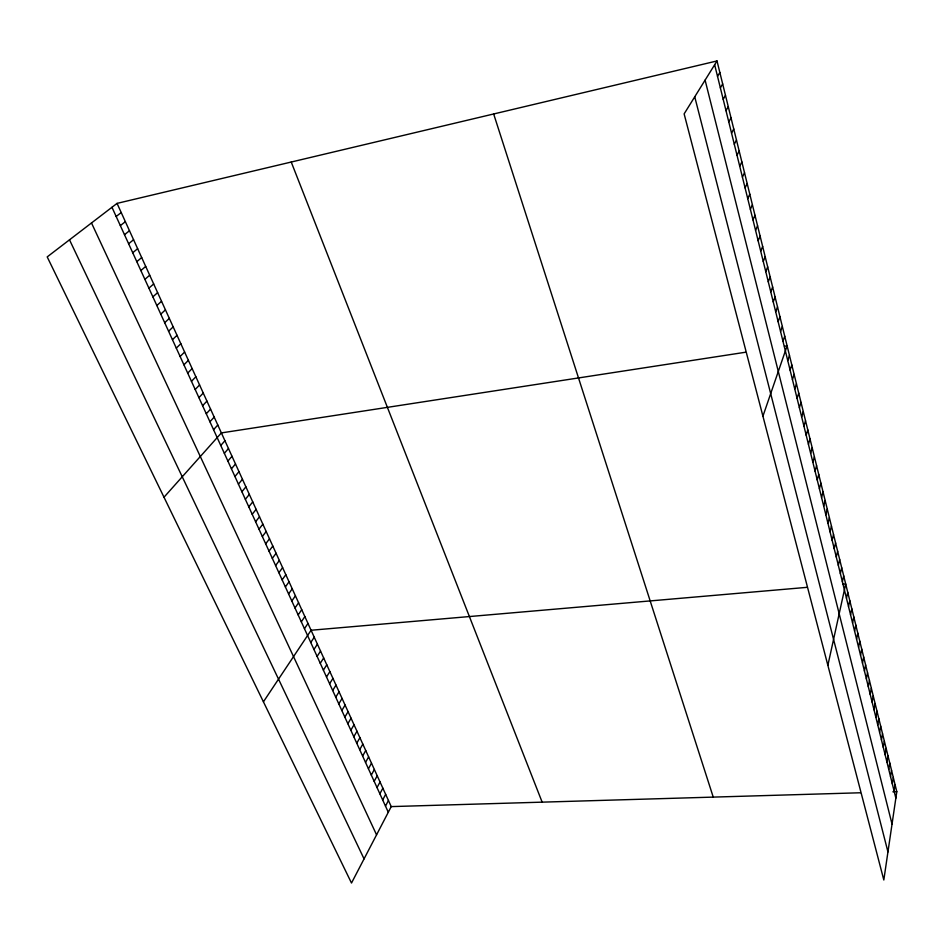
<?xml version="1.0" encoding="UTF-8"?>
<svg xmlns="http://www.w3.org/2000/svg" width="944" height="944" viewBox="0 0 944 944"><rect width="100%" height="100%" fill="white"/><g stroke="black" fill="none" stroke-linecap="round" stroke-linejoin="round"><path stroke-width="1.42" d="M896.8 791.697L883.82 879.985L684.129 113.882L717.015 60.947L896.8 791.697L892.871 791.804M894.086 791.025L895.054 784.582M892.316 783.862L893.295 777.419M890.534 776.641L891.514 770.233M888.741 769.384L889.744 762.988M886.935 762.091L887.95 755.707M885.13 754.752L886.145 748.38M883.301 747.365L884.327 741.016M881.472 739.943L882.51 733.606M879.619 732.461L880.681 726.148M877.767 724.945L878.829 718.655M875.89 717.393L876.976 711.115M874.014 709.782L875.112 703.528M872.126 702.124L873.235 695.893M870.226 694.43L871.336 688.211M868.315 686.677L869.436 680.482M866.38 678.889L867.524 672.706M864.444 671.042L865.601 664.895M862.497 663.16L863.666 657.024M860.539 655.219L861.719 649.106M858.568 647.23L859.76 641.141M856.574 639.194L857.789 633.129M854.58 631.111L855.807 625.07M852.574 622.981L853.813 616.951M850.544 614.792L851.807 608.797M848.514 606.555L849.777 600.585M846.461 598.26L847.747 592.313M827.876 665.319L845.706 583.994L842.898 584.242M842.39 581.775L843.7 575.875M840.361 573.574L841.694 567.71M838.331 565.326L839.676 559.485M836.278 557.031L837.635 551.213M834.213 548.688L835.593 542.894M832.136 540.287L833.528 534.516M830.047 531.826L831.452 526.091M827.947 523.318L829.375 517.607M825.835 514.763L827.274 509.076M823.711 506.149L825.162 500.485M821.563 497.476L823.038 491.848M819.416 488.756L820.891 483.151M817.244 479.977L818.743 474.407M815.061 471.139L816.572 465.604M812.867 462.253L814.401 456.743M810.648 453.297L812.206 447.822M808.43 444.294L809.999 438.854M806.188 435.231L807.769 429.815M803.934 426.11L805.539 420.729M801.668 416.929L803.285 411.584M799.379 407.678L801.019 402.368M797.078 398.38L798.742 393.105M794.765 389.011L796.441 383.771M792.441 379.582L794.128 374.379M790.093 370.095L791.804 364.927M787.733 360.549L789.467 355.416M762.929 416.186L787.107 345.846L784.488 346.247M782.965 341.256L784.735 336.206M780.558 331.509L782.352 326.494M778.139 321.703L779.945 316.724M775.697 311.827L777.526 306.894M773.242 301.879L775.095 296.982M770.764 291.873L772.64 287.023M768.274 281.796L770.174 276.981M765.773 271.648L767.684 266.881M763.248 261.429L765.183 256.709M760.711 251.139L762.658 246.467M758.15 240.779L760.121 236.153M755.566 230.36L757.572 225.769M752.97 219.858L754.999 215.315M750.362 209.273L752.403 204.777M747.731 198.629L749.796 194.181M745.087 187.903L747.176 183.502M742.409 177.094L744.533 172.752M739.73 166.227L741.866 161.92M737.016 155.264L739.176 151.016M117.056 203.385L391.229 806.601L351.498 883.053L47.2 256.898L117.056 203.385L717.015 60.947M734.29 144.231L736.485 140.042M385.494 806.129L388.444 800.488M382.686 799.981L385.659 794.352M379.866 793.798L382.851 788.181M731.553 133.128L733.759 128.986M377.034 787.579L380.043 781.986M374.178 781.337L377.211 775.756M371.311 775.071L374.355 769.49M728.78 121.929L731.022 117.847M368.431 768.758L371.499 763.2M365.529 762.422L368.62 756.876M725.995 110.66L728.261 106.625M362.626 756.05L365.729 750.515M359.699 749.642L362.826 744.12M356.761 743.211L359.912 737.701M723.198 99.309L725.476 95.332M353.799 736.733L356.974 731.246M350.838 730.231L354.024 724.756M347.852 723.694L351.062 718.231M720.366 87.875L722.679 83.945M344.843 717.121L348.076 711.67M341.822 710.525L345.079 705.085M717.523 76.346L719.859 72.487M338.79 703.882L342.07 698.454M335.745 697.203L339.049 691.799M332.677 690.489L336.005 685.096M329.598 683.751L332.937 678.37M326.506 676.966L329.869 671.609M323.391 670.146L326.777 664.8M320.252 663.302L323.674 657.968M317.113 656.41L320.547 651.089M313.951 649.484L317.408 644.186M310.765 642.51L314.246 637.235M263.423 701.817L311.072 630.25L806.778 587.369M304.452 628.68L307.98 623.429M301.313 621.813L304.865 616.585M298.162 614.91L301.726 609.694M294.988 607.971L298.587 602.779M291.802 600.998L295.425 595.817M288.593 593.977L292.239 588.82M285.371 586.932L289.041 581.787M282.138 579.84L285.831 574.719M278.881 572.713L282.598 567.615M275.613 565.55L279.353 560.465M272.32 558.352L276.096 553.29M269.016 551.107L272.804 546.069M265.689 543.827L269.512 538.8M262.349 536.511L266.196 531.507M258.986 529.147L262.857 524.168M255.6 521.749L259.506 516.781M252.201 514.303L256.131 509.371M248.791 506.822L252.744 501.913M245.357 499.305L249.334 494.408M241.9 491.741L245.9 486.868M238.419 484.142L242.455 479.281M234.926 476.496L238.997 471.658M231.422 468.802L235.504 464M227.893 461.073L232 456.282M224.342 453.297L228.483 448.53M220.766 445.474L224.943 440.742M163.996 497.228L221.38 432.907L745.43 352.254M213.556 429.709L217.793 425.024M209.934 421.756L214.194 417.095M206.276 413.755L210.571 409.118M202.606 405.719L206.925 401.106M198.913 397.625L203.255 393.046M195.196 389.494L199.573 384.94M191.455 381.317L195.868 376.786M187.703 373.092L192.139 368.585M183.927 364.809L188.399 360.337M180.115 356.49L184.623 352.041M176.292 348.124L180.835 343.699M172.457 339.698L177.024 335.309M168.587 331.238L173.189 326.872M164.693 322.718L169.33 318.388M160.775 314.151L165.448 309.844M156.846 305.526L161.542 301.266M152.881 296.864L157.624 292.628M148.904 288.144L153.671 283.943M144.892 279.377L149.695 275.2M140.868 270.55L145.706 266.409M136.809 261.677L141.683 257.57M132.738 252.744L137.635 248.673M128.632 243.764L133.576 239.717M124.502 234.726L129.481 230.714M120.348 225.628L125.363 221.663M116.171 216.483L121.221 212.553M391.229 806.601L860.385 792.771M69.502 239.823L364.054 858.887M91.497 222.961L376.562 834.826M111.97 207.291L388.291 812.241M291.236 162.038L542.151 802.152M493.665 113.976L713.239 797.102M694.737 96.807L887.95 851.901M705.097 80.134L892.033 824.1M714.655 64.747L895.856 798.152"/></g></svg>
